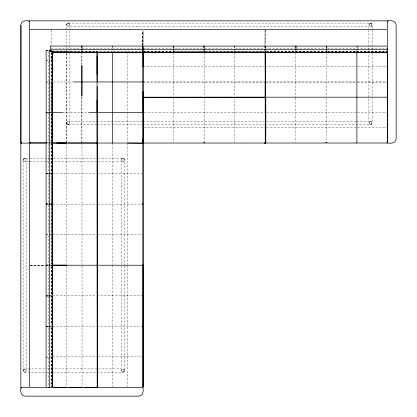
<?xml version="1.0" encoding="UTF-8"?>
<svg xmlns="http://www.w3.org/2000/svg" width="417" height="417" viewBox="0 0 417 417"><rect width="100%" height="100%" fill="white"/><g stroke="black" fill="none" stroke-linecap="round" stroke-linejoin="round"><path stroke-width="0.31" stroke-dasharray="2.08 1.56" d="M142.515 45.463L142.515 30.722M142.786 45.463L142.786 30.722M143.057 45.474L143.057 30.764L143.057 45.552M264.977 30.769L264.977 45.51L265.134 29.972M51.494 113.158L51.416 142.244L51.416 112.991M142.828 45.417L142.937 30.571M51.463 58.745L51.614 55.054M97.015 51.692L97.135 51.416L96.843 51.599M124.495 265.926L124.37 371.177L122.859 372.188L98.167 372.188M124.495 370.551L124.276 371.37L122.859 372.188C118.756 371.484 123.792 366.444 124.495 370.551A1.637 1.637 0 0 1 122.859 372.188L121.441 371.37L121.441 369.733L122.859 368.915L124.276 369.733L124.276 371.37L122.859 372.188M127.399 51.599L127.769 51.599M66.652 51.416L52.907 51.599M68.273 124.495A1.637 1.637 0 0 1 66.637 122.859L67.455 124.276L69.092 124.276L69.91 122.859L69.092 121.441L67.455 121.441L66.637 122.859L67.455 124.276L68.273 124.495C74.518 120.513 62.024 120.513 68.273 124.495L96.28 124.495M51.395 48.909L80.663 48.711M81.961 48.7L111.86 48.7M112.512 48.7L141.759 48.7M143.709 48.747L172.304 48.747M174.905 48.747L203.501 48.747M204.804 48.747L233.4 48.747M235.35 48.747L264.597 48.747M265.248 48.747L295.147 48.747M296.445 48.747L325.693 48.747M327.642 48.747L356.243 48.747M356.889 48.747L386.788 48.747M143.604 51.275L174.254 51.275M174.853 51.275L204.804 51.275M205.451 51.275L264.597 51.275M266.447 51.275L325.041 51.275M327.642 51.275L387.44 51.275M53.147 51.354L80.684 51.354M81.961 51.354L111.86 51.354M113.158 51.354L141.759 51.354M51.927 51.416L142.385 51.416M143.709 51.4L172.956 51.4M173.608 51.4L203.501 51.4M204.153 51.4L265.248 51.4L265.248 48.148M266.546 51.4L326.344 51.4M327.642 51.4L387.44 51.4M51.979 51.489L80.945 51.494M81.586 51.494L97.036 51.494M143.599 51.51L264.05 51.51M266.447 51.51L325.046 51.51M327.647 51.51L386.898 51.51M143.057 66.84L264.597 66.84M265.248 66.84L356.889 66.777M357.541 66.777L387.44 66.84M53.392 81.961L73.027 81.961M143.057 81.998L264.597 81.998M265.248 81.998L356.889 81.998M357.541 81.998L387.44 81.998M143.709 82.055L264.597 82.055M265.9 82.055L356.889 82.055M357.541 82.055L386.788 82.055M144.36 112.439L265.248 112.439M266.546 112.439L356.889 112.439M357.541 112.439L387.44 112.439M62.863 112.512L88.873 112.512M142.218 121.222L69.91 121.222L69.91 47.111M142.869 121.222L264.034 121.222M266.64 121.222L355.883 121.222M356.535 121.222L368.915 121.222L368.915 47.111M96.932 124.495L111.256 124.495M111.907 124.495L142.52 124.495M143.172 124.495L264.315 124.495M264.967 124.495L370.478 124.495L371.297 124.276L372.115 122.859L372.115 98.167M144.36 127.711L265.248 127.711M266.546 127.711L356.889 127.711M357.541 127.711L387.44 127.711M50.087 158.361L24.744 158.361L23.326 159.179L23.107 159.998L23.107 370.551L23.925 371.969L24.744 372.188L50.191 372.188M50.733 158.361L52.683 158.361M53.334 158.361L97.521 158.361M98.167 158.361L122.859 158.361L124.276 159.179L124.495 159.998L124.495 265.275M46.459 161.561L26.307 161.561L26.307 368.915L46.459 368.915M47.111 161.561L121.222 161.561L121.222 368.915L47.111 368.915M52.886 173.592L96.577 173.592M97.208 173.592L142.416 173.592M52.886 204.137L97.208 204.137M97.844 204.137L143.057 204.137M50.337 234.688L51.4 234.688M52.886 234.688L97.208 234.688M97.844 234.688L142.416 234.688M30.123 265.233L45.599 265.233M46.845 265.233L48.794 265.233M49.279 265.233L51.4 265.233L51.4 204.137M30.764 265.504L45.505 265.504M52.886 295.778L96.577 295.778M97.208 295.778L142.416 295.778M52.886 326.329L96.577 326.329M97.208 326.329L141.78 326.329M50.337 356.874L51.4 356.874M52.886 356.874L97.208 356.874M97.844 356.874L143.057 356.874M50.733 372.188L52.787 372.188M53.334 372.188L97.557 372.188M29.972 265.348L45.463 265.462M51.171 52.594L51.374 58.745M48.758 51.338L48.763 59.36M372.115 50.087L372.115 24.744L371.297 23.326L370.478 23.107L68.273 23.107L66.856 23.925L66.637 24.744L66.637 50.196M372.115 50.738L372.115 52.688M372.115 53.334L372.115 97.521M368.915 46.459L368.915 26.307L69.91 26.307L69.91 46.459M356.889 50.337L356.889 51.4M326.344 52.886L326.344 96.577M326.344 97.844L326.344 141.78M295.794 52.886L295.794 97.213M295.794 97.844L295.794 142.421M265.248 30.128L265.248 45.599M234.703 50.337L234.703 51.4M234.703 52.886L234.703 96.577M234.703 97.213L234.703 142.421M204.153 52.886L204.153 96.577M204.153 97.213L204.153 141.78M173.608 52.886L173.608 97.213M173.608 97.844L173.608 142.421M127.711 143.041L127.711 264.581M127.711 265.233L127.711 386.773M127.581 52.068L127.581 81.315M127.581 82.613L127.581 111.86M127.581 112.512L127.581 142.411M112.439 143.041L112.439 264.581M112.439 265.233L112.439 386.773M81.993 143.041L81.993 264.581M82.05 265.884L82.05 387.424M81.925 52.068L81.925 64.416M81.925 96.911L81.925 142.411M81.868 52.068L81.868 64.416M81.868 96.911L81.868 142.411M66.835 143.041L66.835 264.581M66.835 266.531L66.835 387.424M66.71 53.366L66.71 143.057M66.637 50.738L66.637 52.787M66.637 53.334L66.652 143.057M51.494 82.613L51.494 111.86M51.505 143.584L51.51 203.486M51.505 204.783L51.51 264.034M51.51 266.432L51.505 325.031M51.51 327.632L51.505 386.882M51.416 60.616L51.416 81.795M51.416 83.098L51.416 112.345M51.4 143.693L51.4 174.238M51.4 174.89L51.4 203.486M51.4 266.531L51.4 325.031M51.4 327.626L51.4 387.424M51.385 52.615L51.38 142.515M51.291 29.977L51.291 45.635M51.291 52.709L51.291 80.648M51.291 81.289L51.291 142.348M51.275 143.041L51.275 172.94M51.275 173.54L51.275 203.486M51.275 204.789L51.275 264.581M51.275 266.432L51.275 325.031M51.275 327.626L51.275 386.877M48.763 61.263L48.763 81.795M48.763 83.098L48.763 112.345M48.763 112.991L48.763 142.239M48.747 143.693L48.747 172.289M48.747 174.89L48.747 203.486M48.747 204.789L48.747 233.384M48.747 235.334L48.747 265.233M48.747 266.531L48.747 295.132M48.747 296.43L48.747 325.677M48.747 327.626L48.747 356.227M48.747 357.525L48.747 386.121M264.977 49.352L264.977 51.275L264.988 49.342M23.159 159.299C24.447 166.597 29.232 155.051 23.159 159.299M66.762 24.045C68.049 31.343 72.834 19.797 66.762 24.045M23.159 369.921C24.447 377.218 29.232 365.678 23.159 369.921M121.347 159.299C122.64 166.597 127.42 155.051 121.347 159.299M369.04 24.045C370.327 31.343 375.112 19.797 369.04 24.045M369.04 122.233C370.327 129.531 375.112 117.985 369.04 122.233M67.455 23.472L66.637 24.89L67.455 26.307L69.092 26.307L69.91 24.89L69.092 23.472L67.455 23.472M369.733 23.472L368.915 24.89L369.733 26.307L371.37 26.307L372.188 24.89L371.37 23.472L369.733 23.472M369.733 121.441L368.915 122.859L369.733 124.276L371.37 124.276L372.188 122.859L371.37 121.441L369.733 121.441M24.89 158.288L23.472 159.106L23.472 160.743L24.89 161.561L26.307 160.743L26.307 159.106L24.89 158.288M122.859 158.288L121.441 159.106L121.441 160.743L122.859 161.561L124.276 160.743L124.276 159.106L122.859 158.288M24.89 368.915L23.472 369.733L23.472 371.37L24.89 372.188L26.307 371.37L26.307 369.733L24.89 368.915M51.275 265.504L49.352 265.504L51.275 265.504"/><path stroke-width="0.63" d="M20.85 387.69C20.12 390.932 20.933 396.192 25.213 396.15L138.679 396.15C142.822 396.202 143.776 391.167 143.041 387.966M97.057 100.174L97.114 142.984L68.101 142.984M97.062 74.117L97.062 52.615M97.161 265.233L97.14 86.491M97.14 80.627L97.14 52.615M97.265 387.148L97.145 265.509M143.057 142.515L142.984 143.584L143.057 143.057L143.604 143.062A0.547 0.547 0 0 1 143.057 142.515L143.057 52.057A0.547 0.547 0 0 1 143.125 51.781M143.057 112.439L143.057 91.38M265.248 112.439L265.248 82.055M143.13 97.239L265.243 97.187L265.248 66.736M265.358 142.697L265.327 97.187L387.169 97.187L386.893 97.218M387.388 29.445L387.424 21.147M142.75 143.041L387.101 143.015L387.44 142.515L387.398 51.849M97.187 264.686L97.239 265.306L97.182 143.312L97.135 143.584M142.932 143.057L143.057 46.146M127.711 143.041L142.875 143.229L143.057 143.584L143.057 387.424M52.255 51.724L52.287 52.036L48.763 50.092M51.416 59.975L52.605 59.329L52.829 52.625L52.459 51.87M142.948 49.352L143.057 48.7C142.296 49.633 142.218 54.064 143.057 51.354L142.875 52.177L142.405 52.443L113.158 52.443M387.44 30.128L387.44 51.4L387.091 52.401L357.541 52.49M387.44 48.747L386.95 49.712L357.379 49.712M387.44 51.4L386.95 52.365L357.379 52.365M143.062 264.686L142.901 265.071M20.913 24.499C21.496 20.605 26.287 20.365 29.31 20.855M29.576 21.147L29.612 29.445M142.948 46.699C142.197 47.236 141.801 50.165 142.875 49.482M142.77 142.901L142.77 142.901A0.547 0.547 0 0 0 142.932 142.515M142.901 387.263L142.901 387.263A0.547 0.547 0 0 0 143.062 386.877L143.057 265.78A0.547 0.547 0 0 0 142.895 265.394L142.901 265.394M51.552 143.38L51.672 143.203M387.44 127.711L387.44 143.057L386.898 143.057M142.708 52.354L142.932 51.963M52.057 59.866L52.506 59.329L52.829 52.625L52.396 51.859M143.052 97.187L143.599 97.14L143.604 142.515L143.333 142.515L143.604 142.786M265.254 97.187L265.796 97.14L265.796 142.786L265.54 142.619M142.39 142.786L142.661 139.257M48.747 387.424L49.712 386.934L49.712 357.364M325.859 52.464L296.445 52.49M97.265 265.78L97.224 387.148M50.582 49.884L81.477 49.665M29.852 20.855L387.153 20.855M387.69 20.855C390.932 20.12 396.192 20.933 396.15 25.213L396.15 138.679C396.202 142.828 391.167 143.782 387.966 143.041M143.604 29.581L264.701 29.581L265.248 30.128L265.796 29.581L386.893 29.581M142.515 46.047L50.17 46.047L50.822 47.236L50.749 49.884L52.688 52.135L49.326 50.384M143.604 46.094L264.701 46.094M265.796 46.094L386.893 46.094M82.451 49.665L112.022 49.665M112.997 49.665L142.572 49.665L142.572 47.184M143.542 49.712L173.118 49.712M174.092 49.712L203.668 49.712M204.638 49.712L234.213 49.712M264.764 49.712L235.052 49.675M265.733 49.712L295.309 49.712M296.284 49.712L325.859 49.712M326.829 49.712L356.405 49.712M325.693 51.51L326.996 51.51M203.501 52.083L204.804 52.083M52.995 52.318L81.477 52.318M112.022 52.318L82.311 52.276M112.997 52.318L142.572 52.318L142.572 49.837M143.542 52.365L173.118 52.365M174.092 52.365L203.668 52.365M204.638 52.365L234.213 52.365M264.764 52.365L235.052 52.323M265.733 52.365L295.309 52.365M296.284 52.365L325.859 52.365M326.829 52.365L356.405 52.365M53.157 52.443L81.315 52.443M111.86 52.443L82.311 52.354M143.709 52.49L172.956 52.49M203.501 52.49L174.092 52.464M204.804 52.49L234.052 52.49M264.597 52.49L235.052 52.401M265.9 52.49L295.147 52.49M326.996 52.49L356.243 52.49M52.605 59.329L52.339 55.065M73.658 81.961L142.932 81.961M143.057 97.265L264.701 97.265M46.11 112.345L51.416 112.345M51.494 112.512L62.863 112.512M88.873 112.512L142.932 112.512M30.123 142.499L29.852 142.499L30.123 142.77M97.135 142.515L97.057 143.062M265.327 142.51L265.796 142.51M325.693 142.515L326.996 142.51M21.027 142.781L21.397 142.916L20.85 142.781L21.017 143.015M203.501 142.786L204.804 142.786M51.416 142.89L30.019 142.89L30.144 142.348L30.144 142.89M20.991 143.015L21.397 143.088M53.272 142.984L66.809 142.984M46.193 143.041L30.123 143.041L30.123 143.318M51.927 143.057L142.515 143.041L143.062 143.589M46.626 173.592L51.4 173.592M46.094 204.137L51.4 204.137M51.744 265.05L66.777 265.233L51.744 265.415M52.052 265.233L142.515 265.233M46.626 295.778L51.4 295.778M46.094 326.329L51.4 326.329M97.265 386.877L97.145 387.153M29.445 387.388L21.142 387.424M53.397 387.351L66.293 387.351M68.873 387.351L81.763 387.351M84.343 387.351L97.239 387.351M30.123 387.424L51.4 387.424M52.052 387.424L142.515 387.424M30.144 29.43L142.515 29.534M265.321 97.265L264.972 97.145M56.493 142.948L66.652 143.057M265.176 97.239L264.701 97.218M49.409 50.217L49.805 50.452M49.946 50.754L52.292 52.021M51.541 142.901L51.427 142.723M265.248 142.515L265.796 143.062L264.701 143.062A0.547 0.547 0 0 0 265.243 142.51L265.248 52.057M52.401 235.037L52.49 264.581M47.298 50.838L46.11 50.191L46.209 142.89M52.323 235.037L52.365 264.748M49.67 235.037L49.712 264.748M21.126 142.781L21.246 143.088L29.034 143.088M52.464 174.077L52.49 203.486M52.292 51.87L52.38 59.49M143.052 52.052L143.057 66.777M49.727 50.587L49.727 59.49M387.44 52.057L387.44 142.515M356.889 51.625L356.889 143.057M326.344 46.094L326.344 51.4M295.794 46.094L295.794 51.4M265.431 51.744L265.248 66.777L265.066 51.744M265.248 46.094L265.248 47.496M204.153 46.094L204.153 51.4M173.608 46.626L173.608 51.4M143.041 143.599L143.041 386.877M142.875 46.892L142.875 52.135M142.708 47.095L142.708 49.628M142.708 49.748L142.708 52.276M142.786 325.677L142.786 326.98M142.661 51.963L142.661 54.57M142.51 203.486L142.51 204.783M112.309 53.366L112.309 143.057M97.083 56.618L97.083 112.512M81.961 46.047L81.961 51.354M81.925 65.068L81.925 96.264M81.868 65.714L81.868 95.613M52.506 60.627L52.506 81.148M52.506 82.446L52.506 111.693M52.506 112.991L52.506 142.239M52.49 143.693L52.49 172.94M52.49 204.789L52.49 234.036M52.49 265.884L52.49 295.132M52.49 296.43L52.49 325.677M52.49 326.98L52.49 356.227M52.49 357.525L52.49 386.773M52.38 60.465L52.38 81.31M52.38 82.285L52.38 111.855M52.38 112.83L52.38 142.405M52.365 143.531L52.365 173.102M52.365 174.077L52.365 203.652M52.365 204.622L52.365 234.198M52.365 265.718L52.365 295.293M52.365 296.268L52.365 325.844M52.365 326.813L52.365 356.389M52.365 357.364L52.365 386.934M52.083 325.677L52.083 326.98M51.958 81.279L51.958 82.582M51.51 203.486L51.51 204.789M51.4 203.486L51.4 204.789M51.275 203.486L51.275 204.789M49.727 60.465L49.727 81.31M49.727 82.285L49.727 111.855M49.727 112.83L49.727 142.405M49.712 143.531L49.712 173.102M49.712 174.077L49.712 203.652M49.712 204.622L49.712 234.198M49.712 265.718L49.712 295.293M49.712 296.268L49.712 325.844M49.712 326.813L49.712 356.389M46.094 143.589L46.094 264.686M46.094 265.78L46.094 386.877M29.597 29.972L29.597 142.348M29.581 143.589L29.581 264.686L30.123 265.233L29.581 265.78L29.581 386.877M20.85 143.323L20.85 387.148M20.923 25.213L20.892 142.781L20.923 25.213M97.224 265.504L97.213 265.78L97.187 265.509M81.852 46.699L81.612 47.095L81.852 46.699M81.852 49.352L81.612 49.748L81.852 49.352M112.397 46.699L112.163 47.095L112.397 46.699M112.397 49.352L112.163 49.748L112.397 49.352M173.493 46.746L173.258 47.142L173.493 46.746M173.493 49.399L173.258 49.795L173.493 49.399M204.038 46.746L203.804 47.142L204.038 46.746M204.038 49.399L203.804 49.795L204.038 49.399M234.589 46.746L234.349 47.142L234.589 46.746M234.589 49.399L234.349 49.795L234.589 49.399M265.134 46.746L264.899 47.142L265.134 46.746M265.134 49.399L264.899 49.795L265.134 49.399M81.852 51.995L81.612 52.354L81.852 51.995M112.397 51.995L112.163 52.354L112.397 51.995M173.493 52.042L173.258 52.401L173.493 52.042M204.038 52.042L203.804 52.401L204.038 52.042M234.589 52.042L234.349 52.401L234.589 52.042M265.134 52.042L264.899 52.401L265.134 52.042M29.164 21.137L29.034 21.397L29.164 21.137M29.305 142.781L29.581 142.781L29.034 142.916L29.305 142.781M265.207 142.723L264.91 143.015L265.207 142.723M21.189 387.758L21.397 387.966L21.189 387.758M387.763 21.189L387.966 21.397L387.763 21.189M52.401 173.243L52.042 173.477L52.401 173.243M52.401 203.788L52.042 204.028L52.401 203.788M52.401 234.333L52.042 234.573L52.401 234.333M52.401 264.884L52.042 265.118L52.401 264.884M47.142 173.243L46.746 173.477L47.142 173.243M49.795 173.243L49.399 173.477L49.795 173.243M47.142 203.788L46.746 204.028L47.142 203.788M49.795 203.788L49.399 204.028L49.795 203.788M47.142 234.333L46.746 234.573L47.142 234.333M49.795 234.333L49.399 234.573L49.795 234.333M47.142 264.884L46.746 265.118L47.142 264.884M49.795 264.884L49.399 265.118L49.795 264.884M265.593 51.911L265.327 52.031L265.593 51.911M46.954 50.374L47.157 50.54L46.954 50.374M49.607 60.157L49.811 60.324L49.607 60.157M46.954 60.157L47.157 60.324L46.954 60.157M49.607 81.977L49.811 82.144L49.607 81.977M46.954 81.977L47.157 82.144L46.954 81.977M49.607 112.527L49.811 112.694L49.607 112.527M46.954 112.527L47.006 112.554M49.592 265.415L49.795 265.582L49.592 265.415M46.939 265.415L47.142 265.582L46.939 265.415M49.592 295.961L49.795 296.133L49.592 295.961M46.939 295.961L47.142 296.133L46.939 295.961M49.592 326.511L49.795 326.678L49.592 326.511M46.939 326.511L47.142 326.678L46.939 326.511M49.592 357.056L49.795 357.223L49.592 357.056M46.939 357.056L47.142 357.223L46.939 357.056M52.563 52.156L52.563 52.156M52.24 60.157L52.24 60.157M52.24 81.977L52.24 81.977M52.24 112.527L52.287 112.554M52.224 265.415L52.271 265.447M52.224 295.961L52.224 295.961M52.224 326.511L52.224 326.511M52.224 357.056L52.271 357.088M143.396 143.015L143.099 142.723L143.396 143.015M357.239 52.401L357.004 52.042L357.239 52.401M326.693 52.401L326.454 52.042L326.693 52.401M296.143 52.401L295.908 52.042L296.143 52.401M265.598 52.401L265.363 52.042L265.598 52.401M357.239 47.142L357.004 46.746L357.239 47.142M357.239 49.795L357.004 49.399L357.239 49.795M326.693 47.142L326.454 46.746L326.693 47.142M326.693 49.795L326.454 49.399L326.693 49.795M296.143 47.142L295.908 46.746L296.143 47.142M296.143 49.795L295.908 49.399L296.143 49.795M265.598 47.142L265.363 46.746L265.598 47.142M265.598 49.795L265.363 49.399L265.598 49.795"/></g></svg>
